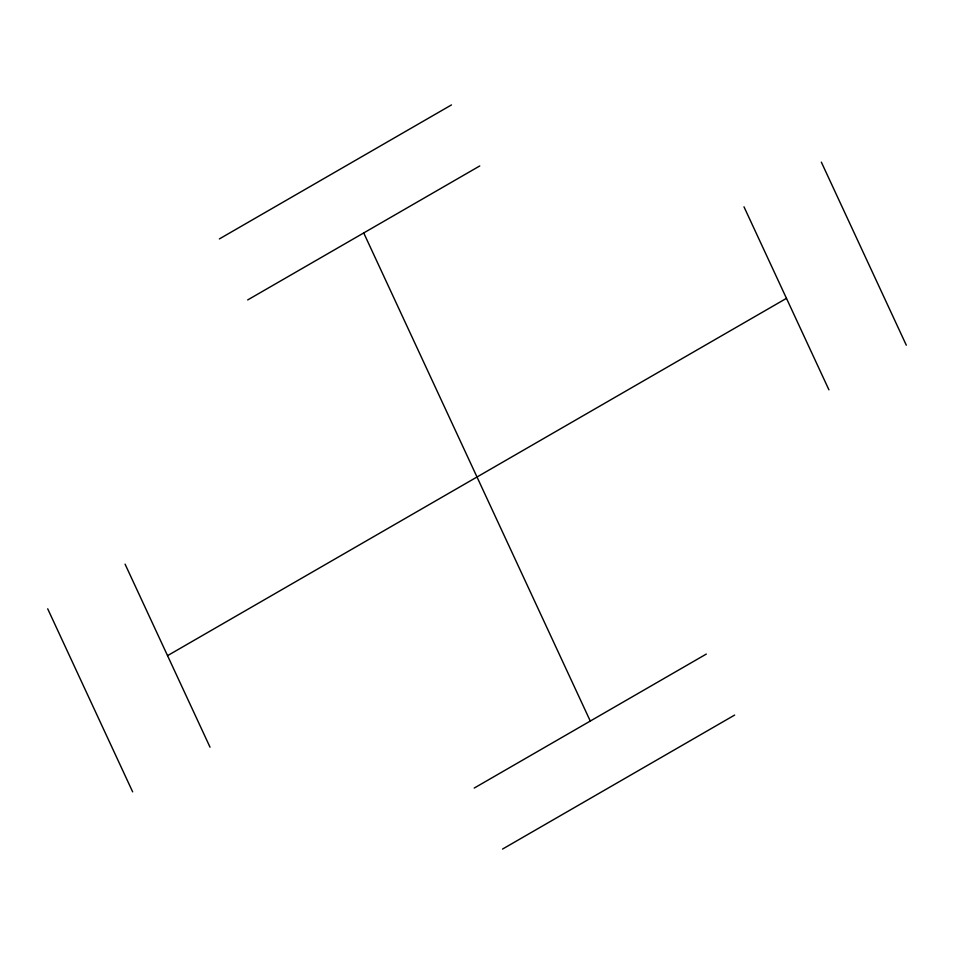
<?xml version="1.0" encoding="UTF-8"?>
<svg xmlns="http://www.w3.org/2000/svg" width="954" height="954" viewBox="0 0 954 954"><rect width="100%" height="100%" fill="white"/><g stroke="black" fill="none" stroke-linecap="round" stroke-linejoin="round"><path stroke-width="1.43" d="M219.36 238.929L451.457 104.928M247.682 299.938L479.779 165.936M167.546 655.66L786.466 298.34M474.221 788.064L706.318 654.062M502.543 849.072L734.64 715.071M821.346 162.144L906.3 345.193M743.989 206.815L828.943 389.852M363.724 232.943L590.276 721.057M125.069 564.136L210.023 747.185M47.7 608.807L132.654 791.856"/></g></svg>
